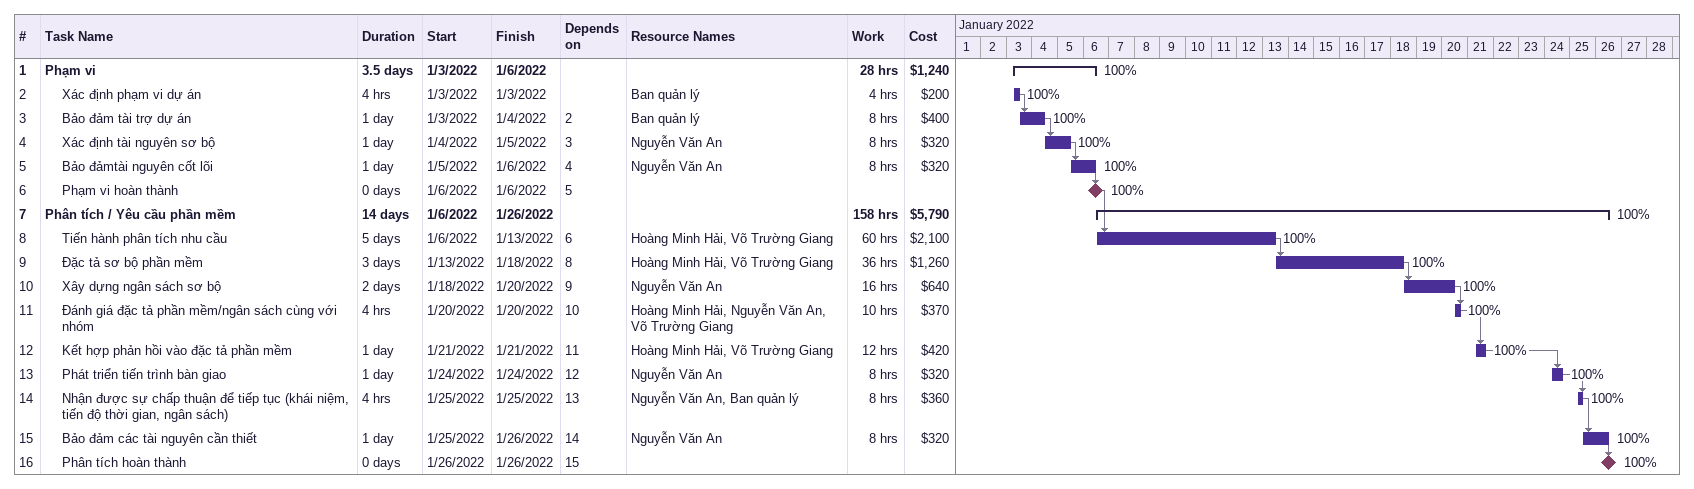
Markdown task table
| ID | Level | Task | Duration | Start | Finish | Predecessors | Resources | % complete | Work (h) | Cost ($) |
|---|---|---|---|---|---|---|---|---|---|---|
| 1 | 1 | **Phạm vi** | 3.5d | 2022-01-03 | 2022-01-06 |  |  | 100 | 28 | 1240 |
| 2 | 2 | Xác định phạm vi dự án | 4h | 2022-01-03 | 2022-01-03 |  | Ban quản lý | 100 | 4 | 200 |
| 3 | 2 | Bảo đảm tài trợ dự án | 1d | 2022-01-03 | 2022-01-04 | 2 | Ban quản lý | 100 | 8 | 400 |
| 4 | 2 | Xác định tài nguyên sơ bộ | 1d | 2022-01-04 | 2022-01-05 | 3 | Nguyễn Văn An | 100 | 8 | 320 |
| 5 | 2 | Bảo đảmtài nguyên cốt lõi | 1d | 2022-01-05 | 2022-01-06 | 4 | Nguyễn Văn An | 100 | 8 | 320 |
| 6 | 2 | Phạm vi hoàn thành | 0d | 2022-01-06 | 2022-01-06 | 5 |  | 100 |  |  |
| 7 | 1 | **Phân tích / Yêu cầu phần mềm** | 14d | 2022-01-06 | 2022-01-26 |  |  | 100 | 158 | 5790 |
| 8 | 2 | Tiến hành phân tích nhu cầu | 5d | 2022-01-06 | 2022-01-13 | 6 | Hoàng Minh Hải, Võ Trường Giang | 100 | 60 | 2100 |
| 9 | 2 | Đặc tả sơ bộ phần mềm | 3d | 2022-01-13 | 2022-01-18 | 8 | Hoàng Minh Hải, Võ Trường Giang | 100 | 36 | 1260 |
| 10 | 2 | Xây dựng ngân sách sơ bộ | 2d | 2022-01-18 | 2022-01-20 | 9 | Nguyễn Văn An | 100 | 16 | 640 |
| 11 | 2 | Đánh giá đặc tả phần mềm/ngân sách cùng với nhóm | 4h | 2022-01-20 | 2022-01-20 | 10 | Hoàng Minh Hải, Nguyễn Văn An, Võ Trường Giang | 100 | 10 | 370 |
| 12 | 2 | Kết hợp phản hồi vào đặc tả phần mềm | 1d | 2022-01-21 | 2022-01-21 | 11 | Hoàng Minh Hải, Võ Trường Giang | 100 | 12 | 420 |
| 13 | 2 | Phát triển tiến trình bàn giao | 1d | 2022-01-24 | 2022-01-24 | 12 | Nguyễn Văn An | 100 | 8 | 320 |
| 14 | 2 | Nhận được sự chấp thuận để tiếp tục (khái niệm, tiến độ thời gian, ngân sách) | 4h | 2022-01-25 | 2022-01-25 | 13 | Nguyễn Văn An, Ban quản lý | 100 | 8 | 360 |
| 15 | 2 | Bảo đảm các tài nguyên cần thiết | 1d | 2022-01-25 | 2022-01-26 | 14 | Nguyễn Văn An | 100 | 8 | 320 |
| 16 | 2 | Phân tích hoàn thành | 0d | 2022-01-26 | 2022-01-26 | 15 |  | 100 |  |  |
